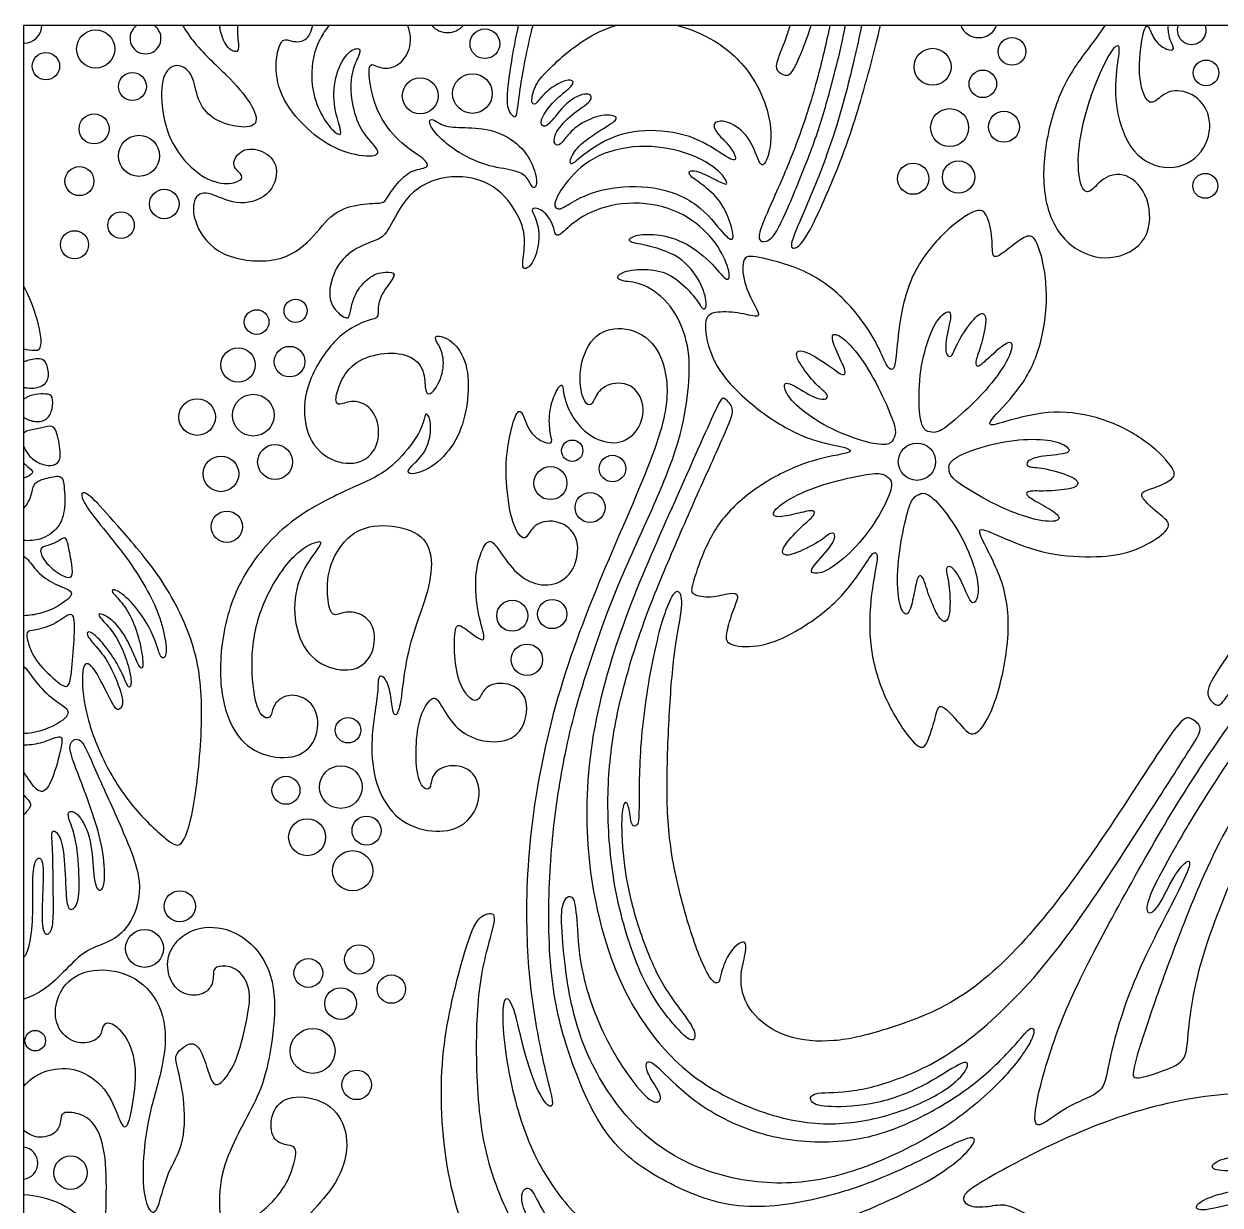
# Model space of a CAD drawing. Header units: millimetres. Extents: x -68 to 108, y -111 to 119.
# Drawn here: x -68 to 3.7, y 48.4 to 119.2 of the extents above; entities that cross this region are included whole.
import ezdxf

# ---------------------------------------------------------------- set-up
doc = ezdxf.new("R2010")
doc.units = ezdxf.units.MM
doc.header["$MEASUREMENT"] = 0
doc.layers.add('Layer 03', color=5, linetype='Continuous')

msp = doc.modelspace()

# ---------------------------------------------------------------- linework, layer by layer
at = {"layer": 'Layer 03'}
for p, q in [((-67.991, 119.16), (108.366, 119.16)), ((-67.991, -95.654), (-67.991, 119.16))]:
    msp.add_line(p, q, dxfattribs=at)
for centre, radius in [((-63.688, 117.742), 1.145), ((-40.367, 118.054), 0.891), ((-8.775, 117.595), 0.827), ((-13.536, 116.672), 1.109), ((-66.671, 116.715), 0.82), ((2.852, 116.309), 0.769), ((-61.487, 115.493), 0.837), ((-41.113, 115.07), 1.189), ((-10.524, 115.651), 0.827), ((-44.238, 114.93), 1.077), ((-12.515, 113.028), 1.138), ((-9.26, 113.077), 0.928), ((-63.786, 112.95), 0.899), ((-61.096, 111.336), 1.231), ((-64.666, 109.821), 0.871), ((-14.702, 109.967), 0.938), ((-11.981, 110.064), 0.968), ((2.807, 109.538), 0.747), ((-59.58, 108.451), 0.886), ((-62.172, 107.18), 0.796), ((-64.959, 106.006), 0.844), ((-51.712, 102.046), 0.692), ((-54.047, 101.373), 0.739), ((-55.155, 98.801), 1.029), ((-52.068, 98.999), 0.918), ((-54.245, 95.793), 1.251), ((-57.609, 95.675), 1.095), ((-52.939, 92.984), 1.045), ((-35.133, 93.657), 0.639), ((-14.472, 93.001), 1.117), ((-56.184, 92.271), 1.066), ((-32.719, 92.588), 0.796), ((-36.438, 91.718), 0.992), ((-34.064, 90.253), 0.897), ((-55.828, 89.105), 0.938), ((-38.724, 83.77), 0.933), ((-36.33, 83.868), 0.874), ((-37.845, 81.132), 0.94), ((-48.565, 76.904), 0.764), ((-49, 73.501), 1.279), ((-52.285, 73.303), 0.839), ((-47.457, 70.889), 0.872), ((-51.018, 70.494), 1.109), ((-48.291, 68.482), 1.208), ((-58.65, 66.353), 0.934), ((-60.764, 63.827), 1.136), ((-47.898, 63.165), 0.877), ((-50.945, 62.352), 0.865), ((-45.968, 61.387), 0.851), ((-49.015, 60.524), 0.949), ((-67.313, 58.295), 0.615), ((-50.691, 57.679), 1.345), ((-48.05, 55.648), 0.887), ((-65.199, 50.384), 1.002)]:
    msp.add_circle(centre, radius, dxfattribs=at)
for centre, radius, start, end in [((-67.991, 119.16), 1.074, 270, 0), ((-60.705, 118.378), 0.929, 122.6369, 57.3631), ((-42.605, 119.966), 1.244, 220.38391, 319.61609), ((-10.766, 119.587), 1.167, 201.43526, 338.56474), ((1.994, 118.882), 0.867, 161.31143, 18.68857), ((-68.133, 50.957), 0.974, 278.3641, 81.6359)]:
    msp.add_arc(centre, radius, start, end, dxfattribs=at)
for points, knots in [([(-58.482, 119.16), (-58.299, 118.85), (-57.525, 117.707), (-55.756, 116.163), (-54.253, 114.409), (-53.86, 113.121), (-55.041, 112.978), (-56.758, 113.479), (-57.653, 114.695), (-57.798, 116.196), (-58.694, 116.949), (-59.699, 116.447), (-59.829, 114.38), (-59.227, 111.962), (-57.539, 110.09), (-55.921, 109.531), (-54.872, 109.886), (-54.902, 110.215), (-55.648, 110.775), (-54.971, 111.82), (-53.69, 111.749), (-52.599, 110.757), (-53.193, 108.795), (-55.366, 108.301), (-56.841, 109.225), (-57.891, 109.03), (-57.893, 107.274), (-56.332, 105.152), (-52.602, 104.827), (-51.341, 105.808), (-50.825, 106.343), (-50.31, 106.877), (-49.508, 108.035), (-47.738, 108.503), (-46.402, 108.469), (-46.302, 108.736), (-45.501, 109.872), (-44.699, 110.54), (-43.564, 110.606), (-44.065, 111.241), (-45.3, 111.942), (-46.807, 113.679), (-47.373, 116.01), (-47.273, 116.976), (-46.874, 116.643), (-45.775, 116.476), (-44.758, 117.556), (-44.792, 118.678), (-44.996, 119.16)], [118.324834, 118.324834, 118.324834, 118.324834, 118.917393, 120.592286, 122.267178, 123.942071, 125.616964, 127.291857, 128.96675, 130.641643, 132.316536, 133.991428, 135.666321, 137.341214, 139.016107, 140.691, 142.365893, 144.040786, 145.715678, 147.390571, 149.065464, 150.740357, 152.41525, 154.090143, 155.765036, 157.439928, 159.114821, 160.789714, 162.464607, 164.1395, 164.1395, 164.1395, 165.814393, 167.489286, 169.164178, 170.839071, 172.513964, 174.188857, 175.86375, 177.538643, 179.213536, 180.888428, 182.563321, 184.238214, 185.913107, 187.588, 189.262893, 190.704226, 190.704226, 190.704226, 190.704226]), ([(-55.191, 119.16), (-55.21, 118.845), (-55.143, 118.097), (-55.084, 117.453), (-55.779, 117.685), (-56.163, 118.499), (-56.249, 119.074), (-56.258, 119.16)], [77.628807, 77.628807, 77.628807, 77.628807, 78.719964, 80.394857, 82.06975, 83.744643, 84.029776, 84.029776, 84.029776, 84.029776]), ([(-49.692, 119.16), (-49.906, 118.904), (-50.555, 117.94), (-50.9, 116.029), (-50.404, 114.11), (-49.577, 112.886), (-48.982, 112.489), (-48.982, 112.886), (-49.478, 114.375), (-49.379, 116.293), (-48.485, 117.749), (-47.758, 117.815), (-47.89, 117.385), (-48.485, 116.194), (-48.353, 114.275), (-47.758, 112.687), (-46.666, 111.662), (-46.831, 111.199), (-48.882, 111.463), (-50.834, 112.654), (-52.621, 114.705), (-53.018, 116.79), (-52.588, 118.411), (-52.125, 118.245), (-51.131, 118.059), (-50.745, 118.775), (-50.679, 119.16)], [31.14118, 31.14118, 31.14118, 31.14118, 31.822964, 33.497857, 35.17275, 36.847643, 38.522536, 40.197429, 41.872321, 43.547214, 45.222107, 46.897, 48.571893, 50.246786, 51.921679, 53.596571, 55.271464, 56.946357, 58.62125, 60.296143, 61.971036, 63.645929, 65.320821, 66.995714, 68.670607, 70.036035, 70.036035, 70.036035, 70.036035]), ([(-38.367, 119.16), (-38.661, 117.794), (-39.107, 115.069), (-39.026, 113.985), (-38.405, 113.405), (-38.405, 114.69), (-37.855, 117.64), (-37.51, 119.041), (-37.48, 119.16)], [185.328712, 185.328712, 185.328712, 185.328712, 187.834873, 190.59715, 193.359428, 196.121705, 198.883983, 199.144191, 199.144191, 199.144191, 199.144191]), ([(-28.87, 119.16), (-28.07, 118.955), (-26.112, 118.134), (-24.035, 116.002), (-22.985, 112.853), (-23.51, 110.754), (-23.912, 110.692), (-24.375, 112.36), (-25.61, 113.409), (-26.69, 113.471), (-26.659, 112.823), (-25.579, 111.896), (-25.147, 110.847), (-26.073, 111.372), (-27.925, 112.637), (-30.889, 113.008), (-33.235, 112.36), (-34.902, 111.032), (-35.273, 110.723), (-35.273, 111.217), (-34.624, 112.143), (-32.957, 113.162), (-32.186, 113.656), (-33.266, 113.903), (-34.841, 113.224), (-35.582, 112.36), (-35.921, 111.896), (-36.292, 112.051), (-36.137, 112.853), (-34.995, 113.996), (-33.884, 114.613), (-34.007, 115.169), (-34.995, 114.891), (-35.767, 114.212), (-36.569, 113.131), (-36.971, 113.039), (-37.063, 113.594), (-36.075, 114.829), (-34.995, 115.57), (-35.088, 116.002), (-36.014, 115.694), (-36.909, 115.015), (-37.372, 114.304), (-37.619, 114.521), (-37.434, 115.447), (-37.022, 116.044), (-36.41, 116.641), (-35.798, 117.237), (-34.422, 118.446), (-32.887, 119.046), (-32.48, 119.16)], [3.661561, 3.661561, 3.661561, 3.661561, 4.685256, 6.247008, 7.80876, 9.370512, 10.932265, 12.494017, 14.055769, 15.617521, 17.179273, 18.741025, 20.302777, 21.864529, 23.426281, 24.988033, 26.549785, 28.111537, 29.673289, 31.235041, 32.796794, 34.358546, 35.920298, 37.48205, 39.043802, 40.605554, 42.167306, 43.729058, 45.29081, 46.852562, 48.414314, 49.976066, 51.537818, 53.099571, 54.661323, 56.223075, 57.784827, 59.346579, 60.908331, 62.470083, 64.031835, 65.593587, 67.155339, 68.717091, 70.278843, 71.840595, 71.840595, 71.840595, 73.402347, 73.949607, 73.949607, 73.949607, 73.949607]), ([(-19.69, 119.16), (-19.908, 118.088), (-20.524, 115.507), (-21.611, 112.15), (-22.862, 109.208), (-23.876, 107.01), (-24.012, 106.232), (-23.538, 106.131), (-22.896, 106.537), (-21.374, 110.189), (-20.269, 113.045), (-19.422, 116.232), (-18.956, 118.059), (-18.75, 119.16)], [340.281417, 340.281417, 340.281417, 340.281417, 342.522415, 345.284693, 348.04697, 350.809248, 353.571525, 356.333803, 359.09608, 361.858358, 364.620635, 367.382913, 370.077322, 370.077322, 370.077322, 370.077322]), ([(-22.079, 119.16), (-22.161, 118.89), (-22.478, 117.915), (-23.025, 116.73), (-22.823, 116.384), (-22.218, 116.01), (-21.757, 116.579), (-21.077, 118.3), (-20.815, 119.16)], [297.297855, 297.297855, 297.297855, 297.297855, 298.325974, 301.088252, 303.850529, 306.612807, 309.375084, 311.643444, 311.643444, 311.643444, 311.643444]), ([(-17.788, 119.16), (-17.928, 118.483), (-18.436, 116.188), (-19.385, 112.511), (-21.145, 108.156), (-22.188, 105.885), (-21.816, 105.699), (-21.145, 106.22), (-19.545, 109.719), (-18.242, 113.107), (-17.134, 117.113), (-16.712, 118.935), (-16.662, 119.16)], [404.899996, 404.899996, 404.899996, 404.899996, 406.054798, 408.817076, 411.579353, 414.341631, 417.103909, 419.866186, 422.628464, 425.390741, 428.153019, 428.549719, 428.549719, 428.549719, 428.549719]), ([(-3.205, 119.16), (-3.209, 119.153), (-3.605, 118.53), (-4.544, 117.362), (-5.949, 115.286), (-6.973, 111.584), (-6.878, 108.128), (-5.451, 105.782), (-2.915, 104.862), (-0.41, 106.162), (-0.473, 108.952), (-1.932, 110.443), (-3.39, 110.062), (-4.025, 109.111), (-4.659, 109.143), (-4.976, 111.584), (-3.993, 115.389), (-2.675, 117.999), (-2.232, 118.063), (-2.611, 116.26), (-2.58, 113.825), (-1.504, 111.105), (1.026, 110.283), (2.987, 111.674), (3.24, 113.856), (2.069, 115.185), (0.551, 115.343), (-0.144, 114.552), (-0.745, 114.426), (-1.315, 116.355), (-0.84, 119.359), (-0.524, 119.012), (-0.194, 118.063), (0.786, 117.557), (1.008, 117.81), (0.629, 118.283), (0.58, 119.005), (0.576, 119.16)], [234.220567, 234.220567, 234.220567, 234.220567, 234.245202, 236.49756, 238.749917, 241.002275, 243.254633, 245.50699, 247.759348, 250.011706, 252.264064, 254.516421, 256.768779, 259.021137, 261.273494, 263.525852, 265.77821, 268.030568, 270.282925, 272.535283, 274.787641, 277.039998, 279.292356, 281.544714, 283.797072, 286.049429, 288.301787, 290.554145, 292.806502, 295.05886, 297.311218, 299.563576, 301.815933, 304.068291, 306.320649, 308.573006, 309.12823, 309.12823, 309.12823, 309.12823]), ([(-67.991, 103.508), (-67.492, 102.544), (-66.859, 100.406), (-67.067, 99.655), (-67.255, 99.655), (-67.802, 99.678), (-67.991, 99.748)], [20.71214, 20.71214, 20.71214, 20.71214, 22.525975, 24.778573, 27.03117, 28.925498, 28.925498, 28.925498, 28.925498]), ([(-67.991, 98.999), (-67.926, 99.025), (-67.587, 99.151), (-66.939, 99.263), (-66.619, 98.943), (-66.468, 97.963), (-66.845, 97.492), (-67.481, 97.34), (-67.917, 97.429), (-67.991, 97.448)], [0.787912, 0.787912, 0.787912, 0.787912, 1.037462, 2.074925, 3.112387, 4.14985, 5.187312, 6.224775, 6.431566, 6.431566, 6.431566, 6.431566]), ([(-67.991, 95.659), (-67.808, 95.529), (-67.254, 95.331), (-66.563, 95.495), (-66.261, 96.136), (-66.242, 96.983), (-66.619, 97.078), (-67.071, 97.065), (-67.301, 97.027), (-67.53, 96.99), (-67.784, 96.914), (-67.975, 96.759), (-67.991, 96.745)], [2.679556, 2.679556, 2.679556, 2.679556, 3.453397, 4.316746, 5.180096, 6.043445, 6.906794, 7.770143, 7.770143, 7.770143, 8.633493, 8.715924, 8.715924, 8.715924, 8.715924]), ([(-67.991, 93.914), (-67.937, 93.767), (-67.736, 93.375), (-67.147, 92.884), (-66.337, 92.695), (-65.828, 92.959), (-65.771, 93.656), (-66.073, 95.163), (-66.525, 95.144), (-67.297, 94.937), (-67.84, 94.871), (-67.979, 94.728), (-67.991, 94.714)], [0.371406, 0.371406, 0.371406, 0.371406, 0.946109, 1.892218, 2.838327, 3.784436, 4.730545, 5.676654, 6.622763, 7.568872, 8.514982, 8.616246, 8.616246, 8.616246, 8.616246]), ([(-67.991, 92.907), (-67.913, 92.836), (-67.638, 92.608), (-67.358, 92.402), (-67.642, 92.152), (-67.933, 92.042), (-67.991, 92.023)], [4.574903, 4.574903, 4.574903, 4.574903, 4.89195, 5.707275, 6.5226, 6.709981, 6.709981, 6.709981, 6.709981]), ([(-67.991, 90.221), (-67.778, 90.459), (-67.512, 90.963), (-67.457, 91.707), (-66.91, 91.952), (-65.78, 92.234), (-65.592, 91.876), (-65.479, 90.162), (-65.855, 89.013), (-66.891, 88.298), (-67.669, 88.251), (-67.991, 88.279)], [1.143902, 1.143902, 1.143902, 1.143902, 2.197431, 3.296147, 4.394862, 5.493578, 6.592293, 7.691009, 8.789724, 9.88844, 10.815074, 10.815074, 10.815074, 10.815074]), ([(-67.991, 87.334), (-67.91, 87.295), (-67.658, 87.054), (-67.137, 86.262), (-65.974, 85.541), (-64.974, 85.262), (-65.276, 84.727), (-66.625, 83.929), (-67.661, 83.783), (-67.991, 83.771)], [4.841209, 4.841209, 4.841209, 4.841209, 5.518465, 6.898082, 8.277698, 9.657314, 11.036931, 12.416547, 13.038856, 13.038856, 13.038856, 13.038856]), ([(-67.991, 80.729), (-67.908, 80.661), (-67.662, 80.348), (-66.959, 79.33), (-65.782, 78.44), (-65.15, 78.038), (-65.696, 77.349), (-67.103, 76.765), (-67.916, 76.703), (-67.991, 76.7)], [5.448276, 5.448276, 5.448276, 5.448276, 6.28542, 7.856775, 9.42813, 10.999485, 12.57084, 14.142195, 14.300416, 14.300416, 14.300416, 14.300416]), ([(-67.991, 76.027), (-67.926, 76.029), (-67.853, 76.032), (-67.773, 76.037), (-67.486, 76.056), (-66.701, 76.171), (-65.667, 76.717), (-65.696, 76.056), (-66.184, 74.161), (-66.729, 73.099), (-67.273, 73.299), (-67.768, 74.039), (-67.991, 74.395)], [11.874391, 11.874391, 11.874391, 11.874391, 12.21767, 12.21767, 12.21767, 13.439436, 14.661203, 15.88297, 17.104737, 18.326504, 19.548271, 20.757798, 20.757798, 20.757798, 20.757798]), ([(-67.991, 63.307), (-67.963, 63.321), (-67.821, 63.475), (-67.516, 64.462), (-67.424, 66.385), (-67.502, 68.506), (-67.212, 69.376), (-66.748, 69.173), (-66.91, 66.654), (-66.915, 64.546), (-66.354, 64.68), (-66.194, 65.588), (-66.247, 67.563), (-66.247, 69.884), (-66.407, 71.005), (-65.9, 70.791), (-65.553, 69.643), (-65.473, 66.866), (-65.339, 66.012), (-64.725, 66.306), (-64.645, 67.828), (-64.805, 70.364), (-65.366, 71.699), (-65.366, 72.1), (-64.699, 71.993), (-63.898, 70.364), (-63.844, 68.041), (-63.55, 67.133), (-63.097, 67.481), (-63.177, 69.563), (-63.764, 71.646), (-64.428, 73.468), (-65.173, 75.361), (-65.333, 76.159), (-64.588, 76.637), (-64.113, 75.45), (-63.716, 74.546), (-63.318, 73.641), (-62.202, 71.21), (-60.7, 67.691), (-61.559, 65.202), (-62.679, 64.242), (-64.268, 63.777), (-65.276, 62.77), (-66.632, 61.375), (-67.48, 60.979), (-67.922, 60.819), (-67.991, 60.794)], [61.305551, 61.305551, 61.305551, 61.305551, 61.75401, 63.423037, 65.092065, 66.761092, 68.430119, 70.099146, 71.768174, 73.437201, 75.106228, 76.775256, 78.444283, 80.11331, 81.782337, 83.451365, 85.120392, 86.789419, 88.458447, 90.127474, 91.796501, 93.465529, 95.134556, 96.803583, 98.47261, 100.141638, 101.810665, 103.479692, 105.14872, 106.817747, 108.486774, 110.155801, 111.824829, 113.493856, 115.162883, 116.831911, 116.831911, 116.831911, 118.500938, 120.169965, 121.838993, 123.50802, 125.177047, 126.846074, 128.515102, 130.184129, 130.497001, 130.497001, 130.497001, 130.497001]), ([(-67.991, 73.015), (-67.977, 72.999), (-67.738, 72.728), (-67.444, 72.472), (-67.744, 72.125), (-67.991, 71.831)], [9.610541, 9.610541, 9.610541, 9.610541, 9.693706, 11.078521, 12.164425, 12.164425, 12.164425, 12.164425]), ([(-67.991, 55.574), (-67.926, 55.653), (-67.475, 56.137), (-66.376, 56.686), (-64.554, 56.642), (-62.866, 55.309), (-62.2, 53.221), (-61.8, 52.954), (-61.444, 54.376), (-61.155, 57.043), (-61.946, 58.801), (-62.869, 59.461), (-63.309, 59.241), (-63.309, 58.581), (-64.144, 58.054), (-65.331, 58.274), (-66.166, 59.285), (-66.122, 60.823), (-65.141, 62.272), (-63.074, 62.746), (-60.646, 61.894), (-59.351, 59.521), (-59.612, 56.746), (-60.571, 53.792), (-60.914, 50.842), (-60.799, 48.67), (-60.289, 47.817), (-59.917, 48.233), (-59.403, 50.498), (-58.387, 51.895), (-58.302, 54.562), (-58.828, 56.907), (-59.015, 57.468), (-57.966, 58.33), (-57.367, 57.805), (-56.918, 56.345), (-56.618, 55.521), (-56.056, 55.783), (-55.195, 57.094), (-54.671, 59.341), (-54.285, 61.352), (-55.145, 62.683), (-56.191, 62.814), (-56.711, 62.64), (-56.572, 61.67), (-57.3, 60.942), (-58.582, 61.046), (-59.31, 61.947), (-59.518, 63.403), (-58.443, 64.858), (-56.399, 65.309), (-54.25, 64.304), (-52.864, 61.982), (-53.003, 58.69), (-53.557, 55.814), (-54.434, 54.063), (-55.577, 51.962), (-56.371, 49.767), (-56.207, 46.791), (-55.815, 46.857), (-54.311, 47.511), (-52.611, 49.015), (-51.841, 50.57), (-51.581, 51.97), (-52.102, 52.002), (-53.079, 52.23), (-53.309, 53.564), (-52.564, 55.027), (-50.32, 54.929), (-48.791, 53.726), (-48.455, 51.449), (-49.591, 49.144), (-51.247, 47.683), (-51.665, 45.818), (-52.119, 43.546), (-53.061, 42.215), (-54.359, 40.981), (-54.956, 38.792), (-55.273, 36.662), (-56.799, 34.501), (-58.19, 33.338), (-59.78, 30.305), (-59.957, 27.98), (-58.486, 25.959), (-55.77, 25.788), (-53.855, 26.245), (-52.769, 27.875), (-50.567, 29.905), (-48.219, 30.952), (-45.008, 31.215), (-42.35, 29.696), (-41.213, 28.092), (-41.767, 26.08), (-42.992, 25.496), (-44.391, 26.167), (-44.683, 27.217), (-44.187, 28.121), (-44.42, 28.442), (-46.258, 28.967), (-48.532, 28.937), (-50.049, 28.208), (-51.069, 27.334), (-51.448, 26.546), (-51.128, 26.4), (-49.67, 27.363), (-47.745, 27.654), (-46.112, 26.809), (-45.218, 25.556), (-45.856, 23.703), (-46.904, 23.145), (-48.426, 23.399), (-48.934, 24.617), (-48.691, 25.327), (-49.06, 25.479), (-50.175, 25.403), (-51.215, 24.312), (-51.563, 22.689), (-51.128, 21.166), (-49.123, 20.507), (-47.703, 21.319), (-46.054, 22.46), (-44.103, 22.161), (-42.944, 20.835), (-43.19, 19.138), (-44.297, 17.981), (-45.823, 18.252), (-46.807, 19.211), (-46.708, 20.245), (-46.93, 20.343), (-47.643, 20.146), (-47.988, 18.769), (-47.447, 17.268), (-45.616, 15.955), (-43.098, 15.91), (-41.084, 17.328), (-39.035, 17.436), (-37.249, 16.279), (-36.985, 14.37), (-37.594, 13.112), (-37.898, 13.051), (-38.331, 14.086), (-39.364, 14.715), (-40.501, 14.695), (-41.232, 14.452), (-41.13, 13.924), (-39.567, 12.889), (-38.203, 11.158), (-38.209, 8.229), (-39.026, 6.412), (-39.571, 5.943), (-39.659, 6.676), (-39.308, 8.58), (-40.392, 10.602), (-41.857, 10.924), (-42.97, 10.66), (-42.97, 9.957), (-41.974, 7.701), (-40.77, 4.97), (-40.889, 1.914), (-42.153, -1.342), (-44.091, -3.366), (-46.352, -3.152), (-47.452, -1.563), (-47.055, -0.066), (-45.711, 0.301), (-44.855, -0.31), (-44.55, -1.197), (-43.572, -0.524), (-42.717, 1.003), (-42.503, 3.295), (-43.542, 5.434), (-44.428, 5.25), (-44.764, 3.784), (-45.993, 2.409), (-47.875, 2.572), (-49.142, 3.875), (-48.925, 5.558), (-47.713, 6.355), (-46.59, 5.957), (-46.301, 5.323), (-45.776, 5.504), (-45.083, 6.661), (-44.649, 8.254), (-44.777, 10.617), (-45.737, 12.717), (-47.133, 14.241), (-48.483, 15.044), (-48.793, 14.543), (-48.531, 13.374), (-48.411, 11.943), (-48.841, 10.607), (-48.698, 10.368), (-48.197, 10.726), (-47.934, 11.418), (-47.815, 12.086), (-47.457, 11.561), (-47.433, 10.368), (-47.97, 8.537), (-49.149, 7.141), (-51.17, 6.814), (-52.833, 7.591), (-53.155, 9.374), (-52.177, 10.675), (-50.778, 10.209), (-50.189, 10.282), (-49.722, 11.362), (-49.722, 13.179), (-50.418, 15.583), (-52.283, 17.207), (-54.44, 17.352), (-55.991, 16.092), (-57.218, 13.905), (-56.58, 10.927), (-54.921, 8.048), (-54.382, 5.923), (-54.613, 4.052), (-54.978, 3.225), (-55.275, 3.506), (-55.673, 4.036), (-55.904, 3.804), (-55.987, 2.613), (-56.677, 0.608), (-58.004, -1.056), (-59.481, -1.579), (-61.275, -1.205), (-62.322, 0.085), (-61.818, 2.103), (-60.359, 2.571), (-59.294, 1.935), (-59.163, 1.001), (-58.771, 0.701), (-57.929, 1.281), (-57.126, 2.683), (-57.039, 4.81), (-57.396, 7.435), (-58.658, 9.978), (-59.445, 10.236), (-59.99, 9.806), (-60.066, 7.566), (-60.856, 5.362), (-62.17, 3.272), (-63.974, 1.526), (-65.801, 0.723), (-67.414, 0.948), (-67.991, 1.242)], [85.437443, 85.437443, 85.437443, 85.437443, 85.810252, 87.853353, 89.896454, 91.939555, 93.982657, 96.025758, 98.068859, 100.11196, 102.155061, 104.198163, 106.241264, 108.284365, 110.327466, 112.370568, 114.413669, 116.45677, 118.499871, 120.542973, 122.586074, 124.629175, 126.672276, 128.715377, 130.758479, 132.80158, 134.844681, 136.887782, 138.930884, 140.973985, 143.017086, 145.060187, 147.103289, 149.14639, 151.189491, 153.232592, 155.275693, 157.318795, 159.361896, 161.404997, 163.448098, 165.4912, 167.534301, 169.577402, 171.620503, 173.663605, 175.706706, 177.749807, 179.792908, 181.836009, 183.879111, 185.922212, 187.965313, 190.008414, 192.051516, 194.094617, 196.137718, 198.180819, 200.223921, 202.267022, 204.310123, 206.353224, 208.396325, 210.439427, 212.482528, 214.525629, 216.56873, 218.611832, 220.654933, 222.698034, 224.741135, 226.784236, 228.827338, 230.870439, 232.91354, 234.956641, 236.999743, 239.042844, 241.085945, 243.129046, 245.172148, 247.215249, 249.25835, 251.301451, 253.344552, 255.387654, 257.430755, 259.473856, 261.516957, 263.560059, 265.60316, 267.646261, 269.689362, 271.732464, 273.775565, 275.818666, 277.861767, 279.904868, 281.94797, 283.991071, 286.034172, 288.077273, 290.120375, 292.163476, 294.206577, 296.249678, 298.29278, 300.335881, 302.378982, 304.422083, 306.465184, 308.508286, 310.551387, 312.594488, 314.637589, 316.680691, 318.723792, 320.766893, 322.809994, 324.853096, 326.896197, 328.939298, 330.982399, 333.0255, 335.068602, 337.111703, 339.154804, 341.197905, 343.241007, 345.284108, 347.327209, 349.37031, 351.413411, 353.456513, 355.499614, 357.542715, 359.585816, 361.628918, 363.672019, 365.71512, 367.758221, 369.801323, 371.844424, 373.887525, 375.930626, 377.973727, 380.016829, 382.05993, 384.103031, 386.146132, 388.189234, 390.232335, 392.275436, 394.318537, 396.361639, 398.40474, 400.447841, 402.490942, 404.534043, 406.577145, 408.620246, 410.663347, 412.706448, 414.74955, 416.792651, 418.835752, 420.878853, 422.921955, 424.965056, 427.008157, 429.051258, 431.094359, 433.137461, 435.180562, 437.223663, 439.266764, 441.309866, 443.352967, 445.396068, 447.439169, 449.482271, 451.525372, 453.568473, 455.611574, 457.654675, 459.697777, 461.740878, 463.783979, 465.82708, 467.870182, 469.913283, 471.956384, 473.999485, 476.042587, 478.085688, 480.128789, 482.17189, 484.214991, 486.258093, 488.301194, 490.344295, 492.387396, 494.430498, 496.473599, 498.5167, 500.559801, 502.602902, 504.646004, 506.689105, 508.732206, 510.775307, 512.818409, 514.86151, 516.904611, 518.947712, 520.990814, 523.033915, 525.077016, 527.120117, 529.163218, 531.20632, 533.249421, 535.292522, 537.335623, 539.378725, 541.421826, 543.464927, 545.508028, 547.55113, 549.594231, 551.637332, 553.680433, 555.723534, 557.766636, 559.809737, 561.852838, 563.895939, 565.939041, 567.982142, 570.025243, 572.068344, 574.111446, 576.154547, 577.879671, 577.879671, 577.879671, 577.879671]), ([(-67.991, 49.083), (-67.275, 49.038), (-65.666, 48.623), (-64.279, 47.489), (-63.692, 46.764), (-63.076, 46.889), (-63.076, 48.244), (-62.999, 51.443), (-63.71, 53.532), (-64.91, 54.02), (-65.799, 54.02), (-65.754, 53.487), (-65.976, 52.732), (-67.075, 52.366), (-67.752, 52.699), (-67.991, 52.911)], [987.257204, 987.257204, 987.257204, 987.257204, 988.860995, 990.904096, 992.947198, 994.990299, 997.0334, 999.076501, 1001.119603, 1003.162704, 1005.205805, 1007.248906, 1009.292007, 1011.335109, 1012.864754, 1012.864754, 1012.864754, 1012.864754])]:
    msp.add_open_spline(points, degree=3, knots=knots, dxfattribs=at)
for points in [[(-43.29, 112.676), (-43.028, 112.375), (-42.221, 111.64), (-40.287, 110.682), (-38.533, 110.501), (-37.81, 110.103), (-37.557, 109.38), (-37.214, 109.416), (-37.322, 110.555), (-38.172, 112.001), (-39.817, 112.959), (-41.642, 113.032), (-42.908, 113.068), (-43.486, 113.61), (-43.793, 113.447), (-43.552, 112.977), (-43.29, 112.676)], [(-35.378, 109.852), (-34.935, 110.39), (-33.739, 111.526), (-30.691, 112.093), (-27.942, 111.496), (-26.179, 110.42), (-25.641, 109.404), (-26.567, 109.942), (-28.031, 110.629), (-28.27, 110.211), (-27.374, 109.673), (-26.179, 108.657), (-25.551, 107.103), (-25.402, 106.146), (-25.999, 106.505), (-27.493, 108.537), (-30.183, 109.613), (-33.261, 109.464), (-35.174, 108.597), (-35.861, 108.029), (-36.399, 108.298), (-35.821, 109.314), (-35.378, 109.852)], [(-35.196, 57.173), (-34.639, 55.574), (-33.175, 52.132), (-29.614, 49.759), (-25.342, 47.978), (-20.001, 48.75), (-15.372, 50.471), (-11.04, 52.844), (-10.803, 52.192), (-12.939, 50.174), (-18.221, 47.741), (-21.563, 46.74), (-24.696, 46.431), (-27.434, 46.698), (-27.204, 46.216), (-25.365, 45.618), (-22.746, 45.595), (-20.586, 45.871), (-20.93, 45.458), (-22.631, 44.814), (-25.595, 44.148), (-29.709, 44.584), (-33.477, 46.446), (-36.14, 49), (-38.172, 52.815), (-39.279, 57.74), (-39.374, 61.254), (-38.615, 60.589), (-38.013, 57.36), (-36.905, 54.479), (-36.114, 54.131), (-36.62, 55.84), (-37.443, 59.671), (-37.977, 64.331), (-37.768, 71.259), (-36.071, 79.462), (-33.013, 87.142), (-29.547, 94.827), (-29.301, 98.061), (-30.169, 100.336), (-32.172, 101.229), (-34.039, 100.633), (-34.823, 98.361), (-34.498, 96.629), (-34.066, 96.277), (-33.822, 96.683), (-33.389, 97.603), (-31.712, 97.874), (-30.738, 96.602), (-30.979, 94.999), (-32.21, 93.951), (-33.828, 94.295), (-34.994, 95.383), (-35.684, 96.814), (-35.657, 97.822), (-36.082, 97.345), (-36.532, 96.099), (-36.506, 94.773), (-36.241, 94.083), (-36.745, 94.083), (-37.752, 94.693), (-38.15, 96.205), (-38.548, 95.939), (-38.998, 94.11), (-39.17, 92.284), (-38.822, 89.317), (-38.103, 88.297), (-37.825, 88.482), (-37.292, 89.456), (-35.716, 89.502), (-34.626, 88.367), (-34.935, 86.415), (-36.197, 85.489), (-37.734, 85.686), (-38.917, 86.731), (-39.843, 88.288), (-40.336, 88.288), (-41.006, 86.534), (-40.869, 84.01), (-40.278, 82.327), (-40.601, 82.237), (-41.854, 83.276), (-42.177, 83.204), (-42.23, 81.385), (-41.906, 79.495), (-41.024, 78.523), (-40.646, 78.829), (-40.322, 79.621), (-38.99, 79.855), (-37.585, 78.901), (-38.093, 76.528), (-39.821, 76.062), (-41.498, 76.511), (-42.545, 77.541), (-43.226, 78.936), (-43.658, 78.82), (-44.339, 77.707), (-44.555, 75.547), (-44.396, 73.915), (-43.931, 73.272), (-43.573, 73.444), (-43.586, 74.227), (-42.631, 74.957), (-40.853, 74.559), (-40.521, 72.582), (-41.636, 71.003), (-43.507, 70.697), (-45.656, 71.427), (-46.917, 73.431), (-47.244, 75.828), (-46.962, 77.947), (-46.742, 79.417), (-46.797, 80.134), (-46.448, 80.208), (-46.043, 79.454), (-45.914, 78.057), (-45.731, 77.671), (-45.418, 78.278), (-45.271, 80.006), (-44.797, 82.521), (-43.793, 84.99), (-43.408, 87.208), (-44.081, 88.816), (-46.587, 89.358), (-48.513, 88.797), (-49.766, 86.834), (-49.859, 84.964), (-49.581, 83.724), (-49.131, 83.863), (-48.247, 84.123), (-46.981, 83.429), (-46.894, 81.713), (-47.848, 80.43), (-49.738, 80.499), (-51.384, 81.713), (-51.957, 84.244), (-51.403, 86.518), (-50.068, 88.13), (-50.259, 88.32), (-51.732, 87.679), (-53.639, 84.906), (-54.442, 81.853), (-54.237, 78.69), (-53.66, 77.524), (-53.102, 77.672), (-53.102, 78.574), (-51.839, 79.263), (-50.281, 78.344), (-50.346, 76.18), (-51.773, 75.081), (-54.07, 75.409), (-55.579, 76.819), (-56.406, 79.692), (-55.98, 83.941), (-54.289, 87.307), (-51.523, 89.976), (-47.737, 91.705), (-46.131, 92.417), (-44.506, 94.289), (-43.971, 95.46), (-43.951, 96.015), (-43.602, 95.645), (-43.602, 94.454), (-44.033, 93.344), (-45.101, 92.502), (-44.916, 92.132), (-43.334, 92.666), (-41.978, 94.289), (-41.403, 96.179), (-41.268, 98.444), (-42.013, 100.122), (-43.26, 100.683), (-43.405, 100.329), (-42.969, 99.831), (-42.74, 98.646), (-43.301, 97.275), (-43.8, 96.963), (-43.966, 97.296), (-43.966, 98.667), (-45.026, 99.54), (-46.834, 99.54), (-48.496, 98.854), (-49.244, 97.296), (-49.348, 96.465), (-49.015, 96.402), (-48.184, 96.756), (-47, 96.215), (-46.535, 94.546), (-47.309, 92.957), (-49.148, 92.769), (-50.801, 93.899), (-51.305, 95.83), (-51.007, 97.95), (-49.292, 100.59), (-47.374, 101.542), (-46.703, 101.565), (-46.815, 102.213), (-46.569, 103.151), (-45.609, 104.223), (-46.011, 104.424), (-47.15, 104.29), (-48.155, 103.173), (-48.423, 102.123), (-48.49, 101.565), (-48.848, 101.609), (-49.875, 102.57), (-49.447, 104.57), (-48.33, 105.776), (-46.655, 106.334), (-46.186, 106.714), (-45.07, 109.159), (-42.781, 110.281), (-39.942, 109.914), (-38.333, 107.916), (-37.869, 106.368), (-38.156, 104.863), (-38.046, 104.443), (-37.448, 104.841), (-37.006, 106.39), (-37.316, 107.717), (-37.692, 108.204), (-37.006, 108.248), (-36.232, 107.297), (-36.187, 106.456), (-35.763, 106.637), (-34.888, 107.576), (-32.645, 108.602), (-29.57, 108.473), (-27.344, 107.178), (-26.008, 105.449), (-25.593, 103.939), (-25.921, 103.808), (-26.95, 105.187), (-28.766, 106.434), (-30.561, 106.697), (-31.633, 106.522), (-31.83, 106.15), (-30.889, 106.04), (-28.613, 105.405), (-27.365, 103.764), (-27.003, 102.381), (-27.27, 101.972), (-27.625, 102.736), (-28.923, 104.087), (-30.149, 104.567), (-31.927, 104.514), (-32.567, 104.069), (-32.176, 103.785), (-30.896, 103.767), (-29.136, 102.469), (-28.141, 100.247), (-28.062, 97.928), (-28.462, 95.13), (-29.339, 92.363), (-31.318, 88.029), (-33.193, 83.765), (-35.214, 77.498), (-36.059, 72.9), (-36.6, 67.961), (-36.522, 61.728), (-35.754, 58.773), (-35.196, 57.173)], [(7.674, 86.019), (9.599, 88.376), (14.997, 94.55), (20.336, 101.192), (23.311, 106.107), (25.151, 110.276), (25.688, 110.168), (26.333, 109.774), (25.581, 107.946), (23.144, 103.072), (20.39, 98.782), (16.627, 93.789), (11.849, 88.425), (7.694, 83.546), (4.351, 79.315), (3.697, 78.298), (3.334, 78.443), (2.752, 79.097), (3.443, 80.405), (5.748, 83.661), (7.674, 86.019)], [(2.616, 72.595), (3.45, 73.924), (5.902, 77.67), (9.937, 82.547), (15.425, 88.015), (20.526, 94.506), (22.376, 97.906), (22.477, 97.406), (22.276, 95.656), (22.577, 94.506), (23.027, 95.506), (24.277, 98.656), (27.481, 104.585), (28.627, 108.65), (28.332, 108.797), (26.857, 108.748), (26.317, 107.519), (24.104, 102.553), (20.417, 96.899), (17.221, 92.126), (12.908, 87.263), (7.351, 81.596), (3.576, 76.32), (0.591, 71.754), (-2.629, 65.957), (-5.48, 60.604), (-6.93, 56.382), (-7.655, 53.056), (-6.887, 53.269), (-5.309, 54.506), (-3.22, 55.188), (-3.134, 56.467), (-1.898, 61.328), (1.109, 67.055), (2.047, 69.016), (1.706, 69.186), (0.811, 68.035), (-0.127, 65.947), (-0.852, 65.861), (-0.511, 67.183), (0.896, 69.698), (1.781, 71.267), (2.616, 72.595)], [(-15.516, 101.188), (-15.392, 102.047), (-14.988, 104.093), (-13.09, 106.638), (-10.99, 108.213), (-10.263, 108.051), (-9.9, 106.315), (-10.021, 105.063), (-9.294, 105.507), (-8.325, 106.315), (-7.557, 106.719), (-7.113, 105.83), (-6.588, 103.528), (-6.871, 100.216), (-8.082, 97.47), (-10.246, 95.396), (-10.098, 95.078), (-8.723, 95.586), (-5.929, 96.174), (-2.933, 95.542), (-0.529, 94.165), (1.151, 92.415), (0.847, 91.925), (-0.22, 91.411), (-1.186, 91.176), (-0.833, 90.634), (0.062, 89.833), (0.816, 89.291), (0.249, 88.546), (-1.576, 87.547), (-3.531, 87.237), (-6.654, 87.38), (-9.301, 88.406), (-10.899, 89.193), (-10.636, 88.406), (-9.031, 85.466), (-8.893, 82.05), (-9.821, 78.083), (-10.99, 76.391), (-11.638, 76.913), (-13.156, 78.805), (-13.33, 77.71), (-13.753, 76.416), (-14.051, 75.719), (-14.748, 76.092), (-16.391, 78.605), (-17.411, 81.791), (-17.259, 85.288), (-16.711, 87.479), (-17.06, 87.703), (-17.558, 86.831), (-19.201, 84.494), (-22.06, 82.531), (-24.053, 81.825), (-25.97, 81.976), (-25.919, 82.733), (-25.541, 84.045), (-25.062, 85.079), (-25.591, 85.18), (-26.832, 84.806), (-28.038, 85.028), (-27.988, 85.483), (-27.332, 87.551), (-26.119, 89.867), (-23.541, 91.915), (-20.715, 93.201), (-18.162, 93.533), (-18.596, 93.865), (-20.715, 94.197), (-23.106, 95.373), (-25.94, 97.697), (-27.048, 99.793), (-27.278, 101.705), (-26.538, 102.036), (-24.983, 101.934), (-23.785, 101.552), (-24.116, 102.24), (-24.908, 103.715), (-24.984, 105.402), (-24.09, 105.325), (-20.742, 104.456), (-18.263, 102.284), (-16.806, 100.061), (-16.295, 98.655), (-15.912, 98.425), (-15.733, 98.936), (-15.641, 100.328), (-15.516, 101.188)], [(-12.002, 95.684), (-11.517, 96.11), (-10.288, 97.255), (-8.953, 99.108), (-8.657, 100.214), (-9.141, 100.193), (-10.166, 99.232), (-10.861, 98.597), (-11.022, 98.927), (-10.671, 99.778), (-10.264, 101.465), (-10.433, 101.984), (-10.968, 101.782), (-12.13, 100.068), (-12.333, 99.265), (-12.751, 99.293), (-12.793, 100.262), (-12.245, 102.186), (-12.969, 101.896), (-13.617, 100.949), (-14.281, 98.796), (-14.407, 96.326), (-14.163, 94.905), (-13.713, 94.778), (-13.196, 94.7), (-12.486, 95.258), (-12.002, 95.684)], [(-16.225, 96.234), (-16.48, 96.827), (-17.19, 98.349), (-18.539, 100.192), (-19.499, 100.815), (-19.629, 100.348), (-19.032, 99.076), (-18.643, 98.219), (-19.006, 98.168), (-19.707, 98.764), (-21.186, 99.673), (-21.731, 99.673), (-21.705, 99.102), (-20.434, 97.467), (-19.733, 97.026), (-19.889, 96.636), (-20.823, 96.896), (-22.484, 98.012), (-22.432, 97.233), (-21.731, 96.325), (-19.889, 95.027), (-17.579, 94.145), (-16.151, 93.937), (-15.892, 94.327), (-15.658, 94.794), (-15.97, 95.642), (-16.225, 96.234)], [(-16.321, 58.989), (-15.05, 59.382), (-11.797, 60.518), (-7.419, 64.729), (-3.212, 70.51), (1.328, 77.737), (1.866, 77.704), (2.673, 77.132), (2.337, 76.426), (0.252, 73.232), (-3.469, 67.346), (-7.319, 61.896), (-12.102, 57.509), (-15.777, 55.845), (-18.69, 55.117), (-20.909, 55.256), (-20.909, 54.527), (-19.938, 54.285), (-16.887, 54.389), (-13.732, 55.672), (-11.409, 57.336), (-11.339, 56.642), (-12.518, 55.36), (-15.604, 53.869), (-19.349, 53.106), (-23.197, 53.626), (-27.878, 55.776), (-30.998, 59.243), (-32.977, 63.173), (-34.365, 68.954), (-34.284, 76.147), (-32.143, 83.516), (-29.416, 89.662), (-26.322, 96.631), (-26.113, 96.945), (-25.433, 96.296), (-25.581, 95.526), (-27.175, 92.096), (-28.937, 88.067), (-30.778, 83.733), (-32.119, 79.514), (-32.963, 75.362), (-33.063, 70.893), (-32.465, 66.213), (-30.769, 61.315), (-28.678, 58.788), (-27.894, 58.15), (-27.671, 58.652), (-28.11, 59.491), (-29.973, 61.828), (-31.286, 65.307), (-32.031, 68.339), (-32.248, 71.542), (-31.998, 72.901), (-31.665, 72.208), (-31.638, 71.154), (-31.166, 71.071), (-31.111, 72.042), (-31.136, 76.246), (-30.247, 81.961), (-29.251, 85.014), (-28.727, 85.4), (-28.423, 84.545), (-29.03, 81.897), (-29.334, 77.925), (-29.52, 73.094), (-29.269, 69.298), (-28.087, 64.795), (-26.92, 61.834), (-26.295, 61.644), (-26.268, 62.242), (-25.724, 63.763), (-24.638, 64.496), (-24.747, 63.409), (-25.181, 61.97), (-24.629, 59.95), (-22.374, 58.343), (-19.419, 58.161), (-17.591, 58.596), (-16.321, 58.989)], [(-11.172, 91.213), (-10.617, 90.884), (-9.149, 90.069), (-6.974, 89.372), (-5.831, 89.432), (-6, 89.886), (-7.231, 90.564), (-8.049, 91.028), (-7.786, 91.284), (-6.868, 91.213), (-5.137, 91.347), (-4.696, 91.668), (-5.053, 92.114), (-7.043, 92.69), (-7.869, 92.635), (-7.972, 93.041), (-7.063, 93.38), (-5.064, 93.454), (-5.563, 94.053), (-6.664, 94.376), (-8.917, 94.343), (-11.305, 93.699), (-12.582, 93.028), (-12.563, 92.561), (-12.477, 92.046), (-11.727, 91.543), (-11.172, 91.213)], [(-18.126, 92.115), (-18.758, 91.985), (-20.392, 91.599), (-22.47, 90.65), (-23.274, 89.836), (-22.843, 89.614), (-21.477, 89.941), (-20.559, 90.149), (-20.582, 89.783), (-21.308, 89.217), (-22.497, 87.953), (-22.608, 87.419), (-22.043, 87.329), (-20.185, 88.243), (-19.611, 88.84), (-19.261, 88.609), (-19.704, 87.746), (-21.133, 86.346), (-20.36, 86.239), (-19.329, 86.741), (-17.685, 88.283), (-16.354, 90.367), (-15.862, 91.723), (-16.19, 92.055), (-16.601, 92.379), (-17.494, 92.245), (-18.126, 92.115)], [(-62.106, 88.852), (-61.386, 88.03), (-59.603, 86.009), (-57.552, 81.819), (-57.197, 77.807), (-57.732, 72.222), (-58.489, 69.77), (-59.203, 70.082), (-61.743, 72.445), (-63.526, 75.52), (-64.462, 78.417), (-64.551, 80.78), (-64.105, 81.047), (-63.481, 80.111), (-62.728, 78.545), (-62.387, 78.022), (-62.071, 78.302), (-62.035, 78.886), (-62.757, 80.707), (-63.368, 81.615), (-64.171, 82.453), (-64.241, 82.819), (-63.944, 82.819), (-63.194, 82.086), (-62.443, 81.004), (-62.007, 80.131), (-61.71, 79.311), (-61.483, 79.677), (-61.762, 80.951), (-62.275, 82.233), (-62.918, 83.154), (-63.68, 83.881), (-63.303, 83.927), (-62.49, 83.374), (-61.777, 82.343), (-61.312, 81.231), (-60.995, 80.514), (-60.795, 80.68), (-60.962, 81.915), (-61.429, 83.516), (-62.122, 84.617), (-62.841, 85.251), (-62.567, 85.456), (-61.403, 84.531), (-60.444, 83.076), (-59.999, 81.98), (-59.795, 81.141), (-59.384, 81.244), (-59.555, 82.819), (-60.116, 84.439), (-61.026, 86.058), (-62.037, 87.551), (-63.695, 89.541), (-64.57, 90.766), (-64.552, 91.273), (-63.923, 90.941), (-62.826, 89.674), (-62.106, 88.852)], [(-15.196, 89.318), (-15.338, 88.688), (-15.659, 87.04), (-15.651, 84.756), (-15.24, 83.688), (-14.86, 83.989), (-14.596, 85.369), (-14.407, 86.291), (-14.083, 86.119), (-13.867, 85.224), (-13.204, 83.62), (-12.763, 83.299), (-12.448, 83.777), (-12.516, 85.847), (-12.824, 86.616), (-12.469, 86.839), (-11.866, 86.08), (-11.178, 84.201), (-10.762, 84.861), (-10.795, 86.008), (-11.523, 88.141), (-12.873, 90.212), (-13.906, 91.219), (-14.345, 91.057), (-14.808, 90.816), (-15.055, 89.947), (-15.196, 89.318)], [(-66.699, 87.937), (-66.517, 87.999), (-66.02, 88.123), (-65.485, 88.611), (-65.346, 88.053), (-65.09, 86.727), (-65.043, 86.03), (-65.578, 86.03), (-66.741, 86.913), (-67.113, 87.751), (-66.881, 87.875), (-66.699, 87.937)], [(1.302, 64.755), (1.955, 66.45), (3.586, 70.54), (7.683, 76.84), (10.935, 81.549), (13.817, 84.173), (13.99, 83.657), (13.172, 82.453), (11.322, 80.388), (9.903, 78.538), (10.118, 78.323), (11.279, 79.183), (11.839, 79.226), (11.925, 78.839), (10.161, 77.764), (7.149, 73.548), (4.7, 68.934), (2.291, 62.747), (1.725, 58.604), (1.725, 57.09), (0.463, 56.544), (-1.512, 55.871), (-1.638, 56.376), (-0.335, 60.369), (0.648, 63.059), (1.302, 64.755)], [(-67.272, 82.916), (-66.961, 82.974), (-66.061, 83.242), (-65.027, 84.161), (-64.912, 83.156), (-65.085, 81.002), (-65.228, 79.337), (-65.831, 79.624), (-67.296, 81.002), (-67.698, 81.978), (-67.927, 82.897), (-67.583, 82.859), (-67.272, 82.916)], [(-35.686, 64.124), (-35.594, 63.051), (-35.248, 59.836), (-33.451, 55.486), (-30.047, 51.562), (-25.224, 49.718), (-20.496, 49.671), (-16.146, 51.184), (-11.977, 53.47), (-8.793, 56.42), (-7.257, 58.76), (-7.603, 59.266), (-8.322, 58.307), (-10.533, 55.963), (-13.729, 53.859), (-17.49, 52.231), (-22.059, 52.123), (-26.006, 53.393), (-28.806, 55.414), (-30.448, 57.262), (-30.8, 56.91), (-30.527, 56.09), (-29.584, 54.818), (-30.234, 54.362), (-31.564, 55.836), (-33.268, 58.494), (-34.669, 62.296), (-34.85, 65.525), (-34.997, 67.023), (-35.506, 66.963), (-35.799, 66.273), (-35.778, 65.197), (-35.686, 64.124)], [(-41.822, 62.714), (-42.193, 61.364), (-43.167, 57.564), (-42.888, 50.266), (-40.524, 43.495), (-35.255, 39.302), (-30.464, 37.968), (-25.476, 39.351), (-22.217, 41.475), (-21.271, 42.592), (-21.908, 42.525), (-23.92, 41.418), (-25.395, 41.05), (-26.065, 41.251), (-25.495, 41.787), (-22.947, 42.525), (-20.6, 44.134), (-20.768, 44.503), (-22.713, 43.698), (-26.334, 42.76), (-31.363, 43.262), (-35.117, 45.718), (-36.952, 47.987), (-37.586, 49.655), (-38.187, 49.355), (-38.187, 48.387), (-37.319, 46.719), (-36.752, 45.851), (-37.419, 45.618), (-38.42, 46.619), (-40.593, 51.414), (-40.976, 57.383), (-40.753, 62.37), (-39.577, 65.827), (-40.041, 65.993), (-40.936, 65.661), (-41.45, 64.063), (-41.822, 62.714)], [(-9.766, 50.306), (-8.611, 50.956), (-5.167, 52.795), (0.879, 54.877), (7.017, 55.383), (12.003, 54.331), (15.945, 52.532), (16.729, 51.376), (15.615, 51.376), (13.964, 52.367), (10.663, 53.481), (7.98, 53.646), (5.917, 53.563), (5.546, 53.109), (6.082, 52.862), (8.146, 52.738), (10.044, 51.913), (10.911, 51.087), (10.415, 50.963), (8.104, 51.541), (5.628, 51.582), (3.511, 51.192), (3.013, 50.64), (3.843, 50.428), (6.757, 50.565), (9.101, 50.061), (10.341, 49.45), (10.061, 49.211), (7.145, 49.411), (4.868, 49.411), (3.071, 48.971), (2.032, 48.372), (2.552, 47.973), (4.791, 48.691), (7.107, 48.771), (9.063, 48.331), (10.021, 47.773), (9.581, 47.533), (7.627, 47.653), (5.596, 47.692), (4.789, 47.373), (4.927, 46.9), (6.567, 46.983), (8.99, 46.553), (10.318, 46.085), (9.653, 45.659), (7.911, 45.48), (5.961, 45.284), (5.406, 44.695), (6.482, 44.313), (8.418, 44.35), (9.931, 44.765), (9.586, 44.145), (8.139, 43.697), (6.485, 43.697), (5.52, 43.731), (5.623, 43.111), (7.483, 42.771), (8.891, 43.013), (9.854, 43.528), (9.647, 42.772), (8.445, 42.05), (6.553, 41.398), (5.443, 40.999), (5.898, 40.515), (8.006, 40.658), (9.771, 41.284), (10.715, 41.726), (10.62, 41.172), (9.435, 40.262), (7.466, 39.671), (5.74, 39.502), (6.332, 38.962), (8.115, 39.097), (10.068, 39.999), (10.876, 40.552), (10.865, 40.096), (9.914, 39.307), (8.666, 38.636), (6.928, 38.054), (7.049, 37.63), (8.577, 37.793), (10.707, 38.378), (12.073, 39.277), (12.396, 38.854), (11.7, 38.034), (10.159, 37.015), (8.668, 36.219), (9.115, 35.747), (11.675, 36.418), (13.593, 37.407), (14.823, 38.693), (15.131, 39.112), (16.249, 38.833), (15.969, 38.301), (14.711, 36.68), (12.167, 35.142), (8.912, 34.368), (5.279, 34.256), (1.506, 33.53), (-1.448, 32.509), (-3.28, 30.847), (-4.464, 30.227), (-4.379, 31.298), (-4.069, 34.285), (-3.534, 35.159), (-3.59, 36.596), (-3.421, 37.779), (-2.039, 39.143), (-0.08, 40.278), (0.843, 42.193), (1.325, 43.612), (0.871, 44.009), (-2.342, 45.553), (-4.064, 47.359), (-4.826, 47.331), (-7.006, 47.292), (-8.918, 48.557), (-9.845, 48.417), (-11.195, 48.22), (-12.094, 48.894), (-10.92, 49.656), (-9.766, 50.306)]]:
    msp.add_open_spline(points, degree=3, dxfattribs=at)

doc.saveas('drawing.dxf')
